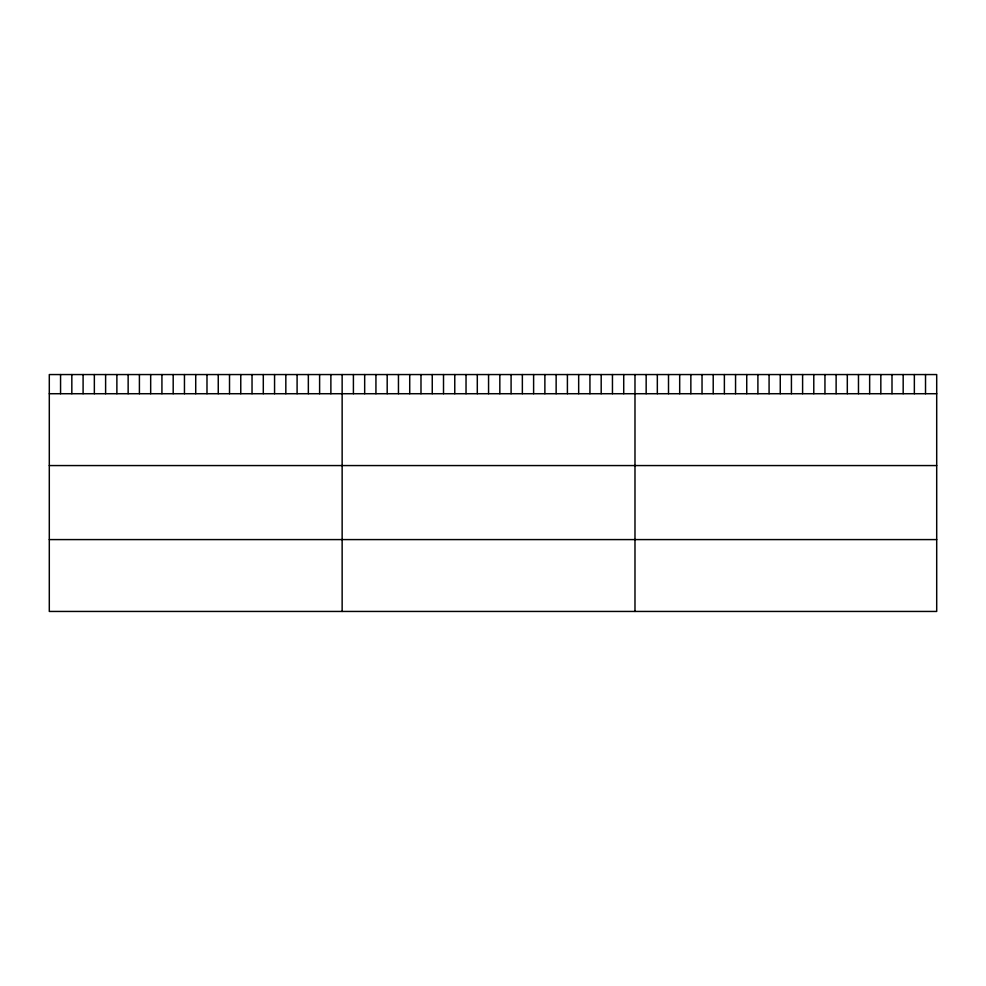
<?xml version="1.0" encoding="UTF-8"?>
<svg xmlns="http://www.w3.org/2000/svg" width="986" height="986" viewBox="0 0 986 986"><rect width="100%" height="100%" fill="white"/><g stroke="black" fill="none" stroke-linecap="round" stroke-linejoin="round"><path stroke-width="1.48" d="M936.7 393.722L936.7 611.443L49.3 611.443L49.3 374.557L936.7 374.557L936.7 393.722L49.3 393.722M49.3 465.565L936.7 465.565M49.3 539.588L936.7 539.588M925.521 374.557L925.521 393.722M914.355 374.557L914.355 393.722M903.176 374.557L903.176 393.722M891.997 374.557L891.997 393.722M880.831 374.557L880.831 393.722M869.652 374.557L869.652 393.722M858.473 374.557L858.473 393.722M847.307 374.557L847.307 393.722M836.128 374.557L836.128 393.722M824.949 374.557L824.949 393.722M813.783 374.557L813.783 393.722M802.604 374.557L802.604 393.722M791.425 374.557L791.425 393.722M780.259 374.557L780.259 393.722M769.08 374.557L769.08 393.722M757.901 374.557L757.901 393.722M746.735 374.557L746.735 393.722M735.556 374.557L735.556 393.722M724.377 374.557L724.377 393.722M713.211 374.557L713.211 393.722M702.032 374.557L702.032 393.722M690.853 374.557L690.853 393.722M679.687 374.557L679.687 393.722M668.508 374.557L668.508 393.722M657.329 374.557L657.329 393.722M646.163 374.557L646.163 393.722M634.984 374.557L634.984 611.443M623.719 374.557L623.719 393.722M612.454 374.557L612.454 393.722M601.189 374.557L601.189 393.722M589.936 374.557L589.936 393.722M578.671 374.557L578.671 393.722M567.406 374.557L567.406 393.722M556.141 374.557L556.141 393.722M544.876 374.557L544.876 393.722M533.611 374.557L533.611 393.722M522.358 374.557L522.358 393.722M511.093 374.557L511.093 393.722M499.828 374.557L499.828 393.722M488.563 374.557L488.563 393.722M477.298 374.557L477.298 393.722M466.033 374.557L466.033 393.722M454.768 374.557L454.768 393.722M443.515 374.557L443.515 393.722M432.25 374.557L432.25 393.722M420.985 374.557L420.985 393.722M409.72 374.557L409.72 393.722M398.455 374.557L398.455 393.722M387.19 374.557L387.19 393.722M375.937 374.557L375.937 393.722M364.672 374.557L364.672 393.722M353.407 374.557L353.407 393.722M342.142 374.557L342.142 611.443M330.877 374.557L330.877 393.722M319.612 374.557L319.612 393.722M308.347 374.557L308.347 393.722M297.094 374.557L297.094 393.722M285.829 374.557L285.829 393.722M274.564 374.557L274.564 393.722M263.299 374.557L263.299 393.722M252.034 374.557L252.034 393.722M240.769 374.557L240.769 393.722M229.516 374.557L229.516 393.722M218.251 374.557L218.251 393.722M206.986 374.557L206.986 393.722M195.721 374.557L195.721 393.722M184.456 374.557L184.456 393.722M173.191 374.557L173.191 393.722M161.926 374.557L161.926 393.722M150.673 374.557L150.673 393.722M139.408 374.557L139.408 393.722M128.143 374.557L128.143 393.722M116.878 374.557L116.878 393.722M105.613 374.557L105.613 393.722M94.348 374.557L94.348 393.722M83.095 374.557L83.095 393.722M71.83 374.557L71.83 393.722M60.565 374.557L60.565 393.722"/></g></svg>
